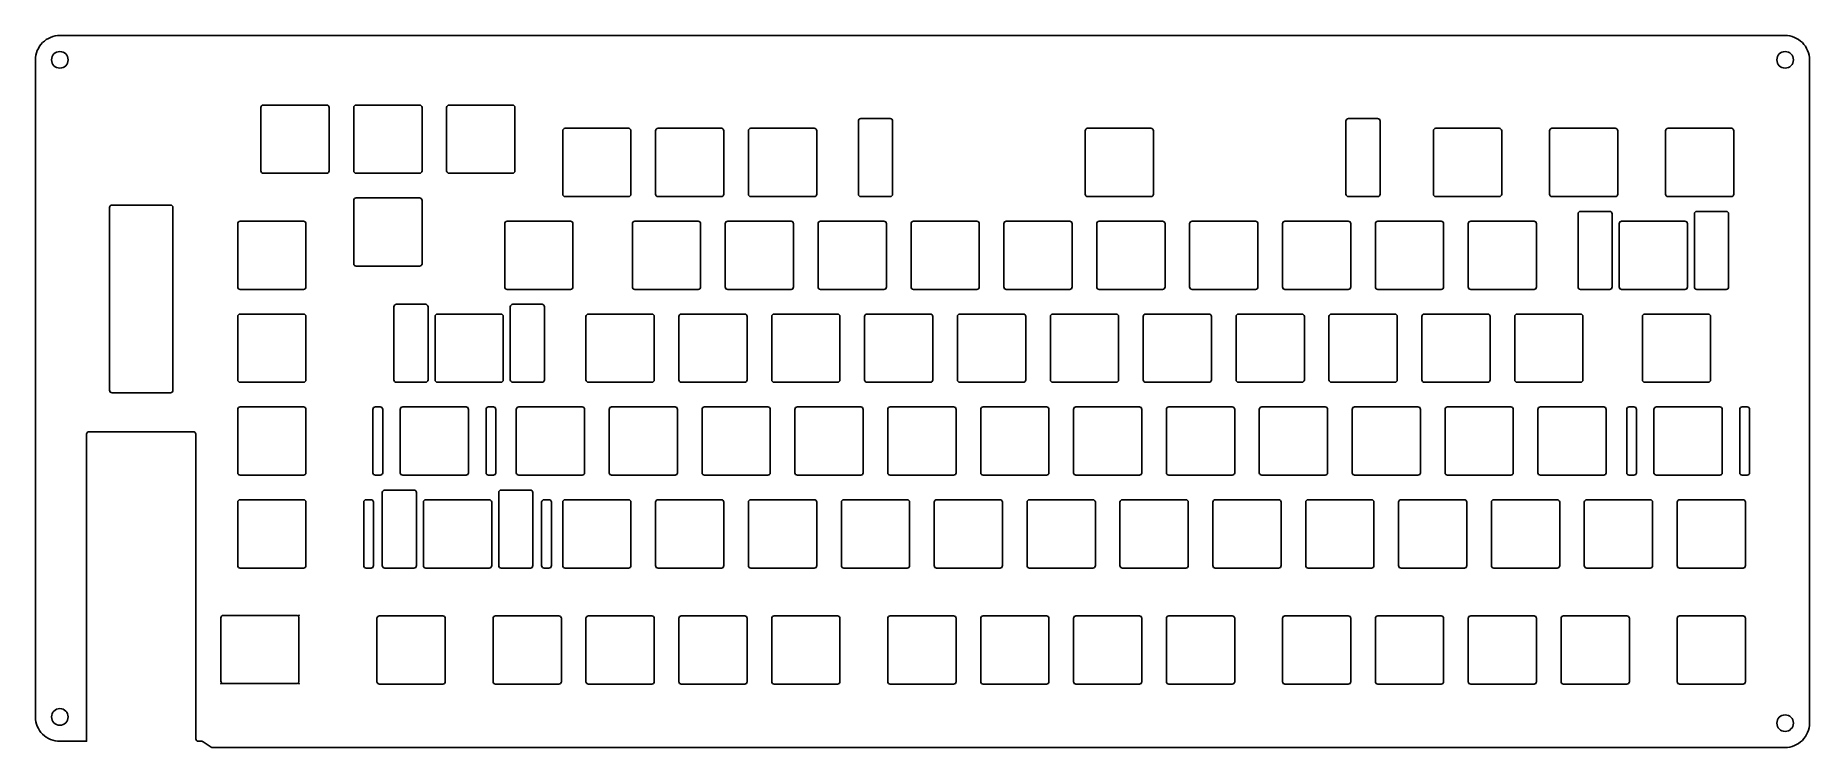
# Model space of a CAD drawing. Header units: millimetres. Extents: x -339 to 25, y -1 to 145.
import ezdxf

# ---------------------------------------------------------------- set-up
doc = ezdxf.new("R2010")
doc.units = ezdxf.units.MM
doc.layers.get('0').update_dxf_attribs({"linetype": 'CONTINUOUS'})

msp = doc.modelspace()

# ---------------------------------------------------------------- linework, layer by layer
for p, q in [((-306.45, 63.27), (-306.45, 0.77)), ((-303.03, -1), (19.55, -1))]:
    msp.add_line(p, q)
for points in [[(-328.35, 63.77), (-306.95, 63.77, -0.414214), (-306.45, 63.27), (-306.45, 0.77, 0.414214), (-305.95, 0.27), (-305.2, 0.27, -0.151236), (-304.92, 0.19), (-303.31, -0.91, 0.151236), (-303.03, -1), (19.55, -1, 0.414214), (24.55, 4), (24.55, 140.05, 0.414214), (19.55, 145.05), (-334.34, 145.05, 0.414214), (-339.34, 140.05), (-339.34, 5.27, 0.414214), (-334.34, 0.27), (-328.85, 0.27), (-328.85, 63.27, -0.414214)], [(-279.1, 130.28), (-279.1, 117.28, -0.414214), (-279.6, 116.78), (-292.6, 116.78, -0.414214), (-293.1, 117.28), (-293.1, 130.28, -0.414214), (-292.6, 130.78), (-279.6, 130.78, -0.414214)], [(-260.05, 130.28, 0.414214), (-260.55, 130.78), (-273.55, 130.78, 0.414214), (-274.05, 130.28), (-274.05, 117.28, 0.414214), (-273.55, 116.78), (-260.55, 116.78, 0.414214), (-260.05, 117.28)], [(-241, 130.28), (-241, 117.28, -0.414214), (-241.5, 116.78), (-254.5, 116.78, -0.414214), (-255, 117.28), (-255, 130.28, -0.414214), (-254.5, 130.78), (-241.5, 130.78, -0.414214)], [(-164.03, 112.01, 0.414214), (-163.53, 112.51), (-163.53, 127.51, 0.414214), (-164.03, 128.01), (-170.03, 128.01, 0.414214), (-170.53, 127.51), (-170.53, 112.51, 0.414214), (-170.03, 112.01)], [(-70.53, 112.51, 0.414214), (-70.03, 112.01), (-64.03, 112.01, 0.414214), (-63.53, 112.51), (-63.53, 127.51, 0.414214), (-64.03, 128.01), (-70.03, 128.01, 0.414214), (-70.53, 127.51)], [(-231.19, 112.51), (-231.19, 125.51, -0.414214), (-230.69, 126.01), (-217.69, 126.01, -0.414214), (-217.19, 125.51), (-217.19, 112.51, -0.414214), (-217.69, 112.01), (-230.69, 112.01, -0.414214)], [(-198.14, 125.51), (-198.14, 112.51, -0.414214), (-198.64, 112.01), (-211.64, 112.01, -0.414214), (-212.14, 112.51), (-212.14, 125.51, -0.414214), (-211.64, 126.01), (-198.64, 126.01, -0.414214)], [(-192.59, 126.01, 0.414214), (-193.09, 125.51), (-193.09, 112.51, 0.414214), (-192.59, 112.01), (-179.59, 112.01, 0.414214), (-179.09, 112.51), (-179.09, 125.51, 0.414214), (-179.59, 126.01)], [(-110.03, 125.51), (-110.03, 112.51, -0.414214), (-110.53, 112.01), (-123.53, 112.01, -0.414214), (-124.03, 112.51), (-124.03, 125.51, -0.414214), (-123.53, 126.01), (-110.53, 126.01, -0.414214)], [(-39.09, 112.01, 0.414214), (-38.59, 112.51), (-38.59, 125.51, 0.414214), (-39.09, 126.01), (-52.09, 126.01, 0.414214), (-52.59, 125.51), (-52.59, 112.51, 0.414214), (-52.09, 112.01)], [(-15.28, 112.01), (-28.28, 112.01, -0.414214), (-28.78, 112.51), (-28.78, 125.51, -0.414214), (-28.28, 126.01), (-15.28, 126.01, -0.414214), (-14.78, 125.51), (-14.78, 112.51, -0.414214)], [(-4.97, 112.51), (-4.97, 125.51, -0.414214), (-4.47, 126.01), (8.53, 126.01, -0.414214), (9.03, 125.51), (9.03, 112.51, -0.414214), (8.53, 112.01), (-4.47, 112.01, -0.414214)], [(-311.14, 109.77), (-311.14, 72.27, -0.414214), (-311.64, 71.77), (-323.64, 71.77, -0.414214), (-324.14, 72.27), (-324.14, 109.77, -0.414214), (-323.64, 110.27), (-311.64, 110.27, -0.414214)], [(-273.55, 111.73), (-260.55, 111.73, -0.414214), (-260.05, 111.23), (-260.05, 98.23, -0.414214), (-260.55, 97.73), (-273.55, 97.73, -0.414214), (-274.05, 98.23), (-274.05, 111.23, -0.414214)], [(-283.86, 106.46, 0.414214), (-284.36, 106.96), (-297.36, 106.96, 0.414214), (-297.86, 106.46), (-297.86, 93.46, 0.414214), (-297.36, 92.96), (-284.36, 92.96, 0.414214), (-283.86, 93.46)], [(-242.59, 106.96, 0.414214), (-243.09, 106.46), (-243.09, 93.46, 0.414214), (-242.59, 92.96), (-229.59, 92.96, 0.414214), (-229.09, 93.46), (-229.09, 106.46, 0.414214), (-229.59, 106.96)], [(-203.4, 92.96), (-216.4, 92.96, -0.414214), (-216.9, 93.46), (-216.9, 106.46, -0.414214), (-216.4, 106.96), (-203.4, 106.96, -0.414214), (-202.9, 106.46), (-202.9, 93.46, -0.414214)], [(-184.35, 92.96), (-197.35, 92.96, -0.414214), (-197.85, 93.46), (-197.85, 106.46, -0.414214), (-197.35, 106.96), (-184.35, 106.96, -0.414214), (-183.85, 106.46), (-183.85, 93.46, -0.414214)], [(-165.3, 92.96, 0.414214), (-164.8, 93.46), (-164.8, 106.46, 0.414214), (-165.3, 106.96), (-178.3, 106.96, 0.414214), (-178.8, 106.46), (-178.8, 93.46, 0.414214), (-178.3, 92.96)], [(-159.25, 106.96, 0.414214), (-159.75, 106.46), (-159.75, 93.46, 0.414214), (-159.25, 92.96), (-146.25, 92.96, 0.414214), (-145.75, 93.46), (-145.75, 106.46, 0.414214), (-146.25, 106.96)], [(-126.7, 106.46), (-126.7, 93.46, -0.414214), (-127.2, 92.96), (-140.2, 92.96, -0.414214), (-140.7, 93.46), (-140.7, 106.46, -0.414214), (-140.2, 106.96), (-127.2, 106.96, -0.414214)], [(-121.65, 93.46), (-121.65, 106.46, -0.414214), (-121.15, 106.96), (-108.15, 106.96, -0.414214), (-107.65, 106.46), (-107.65, 93.46, -0.414214), (-108.15, 92.96), (-121.15, 92.96, -0.414214)], [(-89.1, 92.96, 0.414214), (-88.6, 93.46), (-88.6, 106.46, 0.414214), (-89.1, 106.96), (-102.1, 106.96, 0.414214), (-102.6, 106.46), (-102.6, 93.46, 0.414214), (-102.1, 92.96)], [(-83.05, 106.96, 0.414214), (-83.55, 106.46), (-83.55, 93.46, 0.414214), (-83.05, 92.96), (-70.05, 92.96, 0.414214), (-69.55, 93.46), (-69.55, 106.46, 0.414214), (-70.05, 106.96)], [(-51, 92.96, 0.414214), (-50.5, 93.46), (-50.5, 106.46, 0.414214), (-51, 106.96), (-64, 106.96, 0.414214), (-64.5, 106.46), (-64.5, 93.46, 0.414214), (-64, 92.96)], [(-31.95, 92.96, 0.414214), (-31.45, 93.46), (-31.45, 106.46, 0.414214), (-31.95, 106.96), (-44.95, 106.96, 0.414214), (-45.45, 106.46), (-45.45, 93.46, 0.414214), (-44.95, 92.96)], [(-22.43, 108.96), (-16.43, 108.96, -0.414214), (-15.93, 108.46), (-15.93, 93.46, -0.414214), (-16.43, 92.96), (-22.43, 92.96, -0.414214), (-22.93, 93.46), (-22.93, 108.46, -0.414214)], [(-0.99, 92.96), (-13.99, 92.96, -0.414214), (-14.49, 93.46), (-14.49, 106.46, -0.414214), (-13.99, 106.96), (-0.99, 106.96, -0.414214), (-0.49, 106.46), (-0.49, 93.46, -0.414214)], [(7.44, 92.96), (1.44, 92.96, -0.414214), (0.94, 93.46), (0.94, 108.46, -0.414214), (1.44, 108.96), (7.44, 108.96, -0.414214), (7.94, 108.46), (7.94, 93.46, -0.414214)], [(-284.36, 73.91), (-297.36, 73.91, -0.414214), (-297.86, 74.41), (-297.86, 87.41, -0.414214), (-297.36, 87.91), (-284.36, 87.91, -0.414214), (-283.86, 87.41), (-283.86, 74.41, -0.414214)], [(-265.82, 74.41), (-265.82, 89.41, -0.414214), (-265.32, 89.91), (-259.32, 89.91, -0.414214), (-258.82, 89.41), (-258.82, 74.41, -0.414214), (-259.32, 73.91), (-265.32, 73.91, -0.414214)], [(-257.38, 74.41, 0.414214), (-256.88, 73.91), (-243.88, 73.91, 0.414214), (-243.38, 74.41), (-243.38, 87.41, 0.414214), (-243.88, 87.91), (-256.88, 87.91, 0.414214), (-257.38, 87.41)], [(-235.44, 73.91, 0.414214), (-234.94, 74.41), (-234.94, 89.41, 0.414214), (-235.44, 89.91), (-241.44, 89.91, 0.414214), (-241.94, 89.41), (-241.94, 74.41, 0.414214), (-241.44, 73.91)], [(-212.92, 73.91, 0.414214), (-212.42, 74.41), (-212.42, 87.41, 0.414214), (-212.92, 87.91), (-225.92, 87.91, 0.414214), (-226.42, 87.41), (-226.42, 74.41, 0.414214), (-225.92, 73.91)], [(-207.37, 74.41, 0.414214), (-206.87, 73.91), (-193.87, 73.91, 0.414214), (-193.37, 74.41), (-193.37, 87.41, 0.414214), (-193.87, 87.91), (-206.87, 87.91, 0.414214), (-207.37, 87.41)], [(-187.82, 87.91, 0.414214), (-188.32, 87.41), (-188.32, 74.41, 0.414214), (-187.82, 73.91), (-174.82, 73.91, 0.414214), (-174.32, 74.41), (-174.32, 87.41, 0.414214), (-174.82, 87.91)], [(-155.77, 73.91), (-168.77, 73.91, -0.414214), (-169.27, 74.41), (-169.27, 87.41, -0.414214), (-168.77, 87.91), (-155.77, 87.91, -0.414214), (-155.27, 87.41), (-155.27, 74.41, -0.414214)], [(-136.72, 73.91), (-149.72, 73.91, -0.414214), (-150.22, 74.41), (-150.22, 87.41, -0.414214), (-149.72, 87.91), (-136.72, 87.91, -0.414214), (-136.22, 87.41), (-136.22, 74.41, -0.414214)], [(-117.17, 87.41), (-117.17, 74.41, -0.414214), (-117.67, 73.91), (-130.67, 73.91, -0.414214), (-131.17, 74.41), (-131.17, 87.41, -0.414214), (-130.67, 87.91), (-117.67, 87.91, -0.414214)], [(-112.12, 74.41, 0.414214), (-111.62, 73.91), (-98.62, 73.91, 0.414214), (-98.12, 74.41), (-98.12, 87.41, 0.414214), (-98.62, 87.91), (-111.62, 87.91, 0.414214), (-112.12, 87.41)], [(-79.07, 87.41), (-79.07, 74.41, -0.414214), (-79.57, 73.91), (-92.57, 73.91, -0.414214), (-93.07, 74.41), (-93.07, 87.41, -0.414214), (-92.57, 87.91), (-79.57, 87.91, -0.414214)], [(-74.02, 74.41), (-74.02, 87.41, -0.414214), (-73.52, 87.91), (-60.52, 87.91, -0.414214), (-60.02, 87.41), (-60.02, 74.41, -0.414214), (-60.52, 73.91), (-73.52, 73.91, -0.414214)], [(-40.97, 87.41, 0.414214), (-41.47, 87.91), (-54.47, 87.91, 0.414214), (-54.97, 87.41), (-54.97, 74.41, 0.414214), (-54.47, 73.91), (-41.47, 73.91, 0.414214), (-40.97, 74.41)], [(-21.92, 87.41, 0.414214), (-22.42, 87.91), (-35.42, 87.91, 0.414214), (-35.92, 87.41), (-35.92, 74.41, 0.414214), (-35.42, 73.91), (-22.42, 73.91, 0.414214), (-21.92, 74.41)], [(4.27, 87.41), (4.27, 74.41, -0.414214), (3.77, 73.91), (-9.23, 73.91, -0.414214), (-9.73, 74.41), (-9.73, 87.41, -0.414214), (-9.23, 87.91), (3.77, 87.91, -0.414214)], [(-297.86, 55.36), (-297.86, 68.36, -0.414214), (-297.36, 68.86), (-284.36, 68.86, -0.414214), (-283.86, 68.36), (-283.86, 55.36, -0.414214), (-284.36, 54.86), (-297.36, 54.86, -0.414214)], [(-268.62, 54.86), (-269.62, 54.86, -0.414214), (-270.12, 55.36), (-270.12, 68.36, -0.414214), (-269.62, 68.86), (-268.62, 68.86, -0.414214), (-268.12, 68.36), (-268.12, 55.36, -0.414214)], [(-264.02, 68.86, 0.414214), (-264.52, 68.36), (-264.52, 55.36, 0.414214), (-264.02, 54.86), (-251.02, 54.86, 0.414214), (-250.52, 55.36), (-250.52, 68.36, 0.414214), (-251.02, 68.86)], [(-245.42, 54.86), (-246.42, 54.86, -0.414214), (-246.92, 55.36), (-246.92, 68.36, -0.414214), (-246.42, 68.86), (-245.42, 68.86, -0.414214), (-244.92, 68.36), (-244.92, 55.36, -0.414214)], [(-226.71, 68.36, 0.414214), (-227.21, 68.86), (-240.21, 68.86, 0.414214), (-240.71, 68.36), (-240.71, 55.36, 0.414214), (-240.21, 54.86), (-227.21, 54.86, 0.414214), (-226.71, 55.36)], [(-221.16, 68.86, 0.414214), (-221.66, 68.36), (-221.66, 55.36, 0.414214), (-221.16, 54.86), (-208.16, 54.86, 0.414214), (-207.66, 55.36), (-207.66, 68.36, 0.414214), (-208.16, 68.86)], [(-202.11, 68.86, 0.414214), (-202.61, 68.36), (-202.61, 55.36, 0.414214), (-202.11, 54.86), (-189.11, 54.86, 0.414214), (-188.61, 55.36), (-188.61, 68.36, 0.414214), (-189.11, 68.86)], [(-170.06, 54.86, 0.414214), (-169.56, 55.36), (-169.56, 68.36, 0.414214), (-170.06, 68.86), (-183.06, 68.86, 0.414214), (-183.56, 68.36), (-183.56, 55.36, 0.414214), (-183.06, 54.86)], [(-151.01, 54.86, 0.414214), (-150.51, 55.36), (-150.51, 68.36, 0.414214), (-151.01, 68.86), (-164.01, 68.86, 0.414214), (-164.51, 68.36), (-164.51, 55.36, 0.414214), (-164.01, 54.86)], [(-144.96, 68.86, 0.414214), (-145.46, 68.36), (-145.46, 55.36, 0.414214), (-144.96, 54.86), (-131.96, 54.86, 0.414214), (-131.46, 55.36), (-131.46, 68.36, 0.414214), (-131.96, 68.86)], [(-126.41, 55.36, 0.414214), (-125.91, 54.86), (-112.91, 54.86, 0.414214), (-112.41, 55.36), (-112.41, 68.36, 0.414214), (-112.91, 68.86), (-125.91, 68.86, 0.414214), (-126.41, 68.36)], [(-106.86, 68.86, 0.414214), (-107.36, 68.36), (-107.36, 55.36, 0.414214), (-106.86, 54.86), (-93.86, 54.86, 0.414214), (-93.36, 55.36), (-93.36, 68.36, 0.414214), (-93.86, 68.86)], [(-74.81, 54.86), (-87.81, 54.86, -0.414214), (-88.31, 55.36), (-88.31, 68.36, -0.414214), (-87.81, 68.86), (-74.81, 68.86, -0.414214), (-74.31, 68.36), (-74.31, 55.36, -0.414214)], [(-68.76, 68.86), (-55.76, 68.86, -0.414214), (-55.26, 68.36), (-55.26, 55.36, -0.414214), (-55.76, 54.86), (-68.76, 54.86, -0.414214), (-69.26, 55.36), (-69.26, 68.36, -0.414214)], [(-36.21, 68.36), (-36.21, 55.36, -0.414214), (-36.71, 54.86), (-49.71, 54.86, -0.414214), (-50.21, 55.36), (-50.21, 68.36, -0.414214), (-49.71, 68.86), (-36.71, 68.86, -0.414214)], [(-30.66, 68.86, 0.414214), (-31.16, 68.36), (-31.16, 55.36, 0.414214), (-30.66, 54.86), (-17.66, 54.86, 0.414214), (-17.16, 55.36), (-17.16, 68.36, 0.414214), (-17.66, 68.86)], [(-11.45, 54.86, 0.414214), (-10.95, 55.36), (-10.95, 68.36, 0.414214), (-11.45, 68.86), (-12.45, 68.86, 0.414214), (-12.95, 68.36), (-12.95, 55.36, 0.414214), (-12.45, 54.86)], [(-6.85, 68.86, 0.414214), (-7.35, 68.36), (-7.35, 55.36, 0.414214), (-6.85, 54.86), (6.15, 54.86, 0.414214), (6.65, 55.36), (6.65, 68.36, 0.414214), (6.15, 68.86)], [(10.75, 68.86, 0.414214), (10.25, 68.36), (10.25, 55.36, 0.414214), (10.75, 54.86), (11.75, 54.86, 0.414214), (12.25, 55.36), (12.25, 68.36, 0.414214), (11.75, 68.86)], [(-267.7, 51.81, 0.414214), (-268.2, 51.31), (-268.2, 36.31, 0.414214), (-267.7, 35.81), (-261.7, 35.81, 0.414214), (-261.2, 36.31), (-261.2, 51.31, 0.414214), (-261.7, 51.81)], [(-237.82, 35.81, 0.414214), (-237.32, 36.31), (-237.32, 51.31, 0.414214), (-237.82, 51.81), (-243.82, 51.81, 0.414214), (-244.32, 51.31), (-244.32, 36.31, 0.414214), (-243.82, 35.81)], [(-297.36, 49.81, 0.414214), (-297.86, 49.31), (-297.86, 36.31, 0.414214), (-297.36, 35.81), (-284.36, 35.81, 0.414214), (-283.86, 36.31), (-283.86, 49.31, 0.414214), (-284.36, 49.81)], [(-270.01, 49.31, 0.414214), (-270.51, 49.81), (-271.51, 49.81, 0.414214), (-272.01, 49.31), (-272.01, 36.31, 0.414214), (-271.51, 35.81), (-270.51, 35.81, 0.414214), (-270.01, 36.31)], [(-259.76, 36.31), (-259.76, 49.31, -0.414214), (-259.26, 49.81), (-246.26, 49.81, -0.414214), (-245.76, 49.31), (-245.76, 36.31, -0.414214), (-246.26, 35.81), (-259.26, 35.81, -0.414214)], [(-233.51, 49.31), (-233.51, 36.31, -0.414214), (-234.01, 35.81), (-235.01, 35.81, -0.414214), (-235.51, 36.31), (-235.51, 49.31, -0.414214), (-235.01, 49.81), (-234.01, 49.81, -0.414214)], [(-217.69, 35.81, 0.414214), (-217.19, 36.31), (-217.19, 49.31, 0.414214), (-217.69, 49.81), (-230.69, 49.81, 0.414214), (-231.19, 49.31), (-231.19, 36.31, 0.414214), (-230.69, 35.81)], [(-211.64, 49.81, 0.414214), (-212.14, 49.31), (-212.14, 36.31, 0.414214), (-211.64, 35.81), (-198.64, 35.81, 0.414214), (-198.14, 36.31), (-198.14, 49.31, 0.414214), (-198.64, 49.81)], [(-179.59, 35.81, 0.414214), (-179.09, 36.31), (-179.09, 49.31, 0.414214), (-179.59, 49.81), (-192.59, 49.81, 0.414214), (-193.09, 49.31), (-193.09, 36.31, 0.414214), (-192.59, 35.81)], [(-173.54, 49.81, 0.414214), (-174.04, 49.31), (-174.04, 36.31, 0.414214), (-173.54, 35.81), (-160.54, 35.81, 0.414214), (-160.04, 36.31), (-160.04, 49.31, 0.414214), (-160.54, 49.81)], [(-141.49, 35.81, 0.414214), (-140.99, 36.31), (-140.99, 49.31, 0.414214), (-141.49, 49.81), (-154.49, 49.81, 0.414214), (-154.99, 49.31), (-154.99, 36.31, 0.414214), (-154.49, 35.81)], [(-135.94, 36.31), (-135.94, 49.31, -0.414214), (-135.44, 49.81), (-122.44, 49.81, -0.414214), (-121.94, 49.31), (-121.94, 36.31, -0.414214), (-122.44, 35.81), (-135.44, 35.81, -0.414214)], [(-103.39, 35.81, 0.414214), (-102.89, 36.31), (-102.89, 49.31, 0.414214), (-103.39, 49.81), (-116.39, 49.81, 0.414214), (-116.89, 49.31), (-116.89, 36.31, 0.414214), (-116.39, 35.81)], [(-83.84, 49.31, 0.414214), (-84.34, 49.81), (-97.34, 49.81, 0.414214), (-97.84, 49.31), (-97.84, 36.31, 0.414214), (-97.34, 35.81), (-84.34, 35.81, 0.414214), (-83.84, 36.31)], [(-65.29, 35.81, 0.414214), (-64.79, 36.31), (-64.79, 49.31, 0.414214), (-65.29, 49.81), (-78.29, 49.81, 0.414214), (-78.79, 49.31), (-78.79, 36.31, 0.414214), (-78.29, 35.81)], [(-45.74, 49.31, 0.414214), (-46.24, 49.81), (-59.24, 49.81, 0.414214), (-59.74, 49.31), (-59.74, 36.31, 0.414214), (-59.24, 35.81), (-46.24, 35.81, 0.414214), (-45.74, 36.31)], [(-27.19, 35.81, 0.414214), (-26.69, 36.31), (-26.69, 49.31, 0.414214), (-27.19, 49.81), (-40.19, 49.81, 0.414214), (-40.69, 49.31), (-40.69, 36.31, 0.414214), (-40.19, 35.81)], [(-8.14, 35.81), (-21.14, 35.81, -0.414214), (-21.64, 36.31), (-21.64, 49.31, -0.414214), (-21.14, 49.81), (-8.14, 49.81, -0.414214), (-7.64, 49.31), (-7.64, 36.31, -0.414214)], [(10.91, 35.81, 0.414214), (11.41, 36.31), (11.41, 49.31, 0.414214), (10.91, 49.81), (-2.09, 49.81, 0.414214), (-2.59, 49.31), (-2.59, 36.31, 0.414214), (-2.09, 35.81)], [(-285.8, 12.1), (-300.8, 12.1, -0.414214), (-301.3, 12.6), (-301.3, 25.6, -0.414214), (-300.8, 26.1), (-285.8, 26.1, -0.414214), (-285.3, 25.6), (-285.3, 12.6, -0.414214)], [(-255.29, 25.5, 0.414214), (-255.79, 26), (-268.79, 26, 0.414214), (-269.29, 25.5), (-269.29, 12.5, 0.414214), (-268.79, 12), (-255.79, 12, 0.414214), (-255.29, 12.5)], [(-231.97, 12, 0.414214), (-231.47, 12.5), (-231.47, 25.5, 0.414214), (-231.97, 26), (-244.97, 26, 0.414214), (-245.47, 25.5), (-245.47, 12.5, 0.414214), (-244.97, 12)], [(-226.42, 12.5), (-226.42, 25.5, -0.414214), (-225.92, 26), (-212.92, 26, -0.414214), (-212.42, 25.5), (-212.42, 12.5, -0.414214), (-212.92, 12), (-225.92, 12, -0.414214)], [(-207.37, 12.5), (-207.37, 25.5, -0.414214), (-206.87, 26), (-193.87, 26, -0.414214), (-193.37, 25.5), (-193.37, 12.5, -0.414214), (-193.87, 12), (-206.87, 12, -0.414214)], [(-174.82, 12), (-187.82, 12, -0.414214), (-188.32, 12.5), (-188.32, 25.5, -0.414214), (-187.82, 26), (-174.82, 26, -0.414214), (-174.32, 25.5), (-174.32, 12.5, -0.414214)], [(-164.01, 26), (-151.01, 26, -0.414214), (-150.51, 25.5), (-150.51, 12.5, -0.414214), (-151.01, 12), (-164.01, 12, -0.414214), (-164.51, 12.5), (-164.51, 25.5, -0.414214)], [(-145.46, 12.5, 0.414214), (-144.96, 12), (-131.96, 12, 0.414214), (-131.46, 12.5), (-131.46, 25.5, 0.414214), (-131.96, 26), (-144.96, 26, 0.414214), (-145.46, 25.5)], [(-125.91, 26, 0.414214), (-126.41, 25.5), (-126.41, 12.5, 0.414214), (-125.91, 12), (-112.91, 12, 0.414214), (-112.41, 12.5), (-112.41, 25.5, 0.414214), (-112.91, 26)], [(-93.86, 12, 0.414214), (-93.36, 12.5), (-93.36, 25.5, 0.414214), (-93.86, 26), (-106.86, 26, 0.414214), (-107.36, 25.5), (-107.36, 12.5, 0.414214), (-106.86, 12)], [(-83.05, 26, 0.414214), (-83.55, 25.5), (-83.55, 12.5, 0.414214), (-83.05, 12), (-70.05, 12, 0.414214), (-69.55, 12.5), (-69.55, 25.5, 0.414214), (-70.05, 26)], [(-64.5, 12.5), (-64.5, 25.5, -0.414214), (-64, 26), (-51, 26, -0.414214), (-50.5, 25.5), (-50.5, 12.5, -0.414214), (-51, 12), (-64, 12, -0.414214)], [(-31.45, 25.5), (-31.45, 12.5, -0.414214), (-31.95, 12), (-44.95, 12, -0.414214), (-45.45, 12.5), (-45.45, 25.5, -0.414214), (-44.95, 26), (-31.95, 26, -0.414214)], [(-26.4, 12.5), (-26.4, 25.5, -0.414214), (-25.9, 26), (-12.9, 26, -0.414214), (-12.4, 25.5), (-12.4, 12.5, -0.414214), (-12.9, 12), (-25.9, 12, -0.414214)], [(11.41, 25.5, 0.414214), (10.91, 26), (-2.09, 26, 0.414214), (-2.59, 25.5), (-2.59, 12.5, 0.414214), (-2.09, 12), (10.91, 12, 0.414214), (11.41, 12.5)]]:
    msp.add_lwpolyline(points, format="xyb", close=True)
for centre in [(-334.34, 140.05), (19.55, 140.05), (-334.34, 5.27), (19.55, 4)]:
    msp.add_circle(centre, 1.7)
for p in [(-285.3, 26.1), (-301.3, 12.1), (-285.3, 12.1)]:
    msp.add_point(p)

doc.saveas('drawing.dxf')
